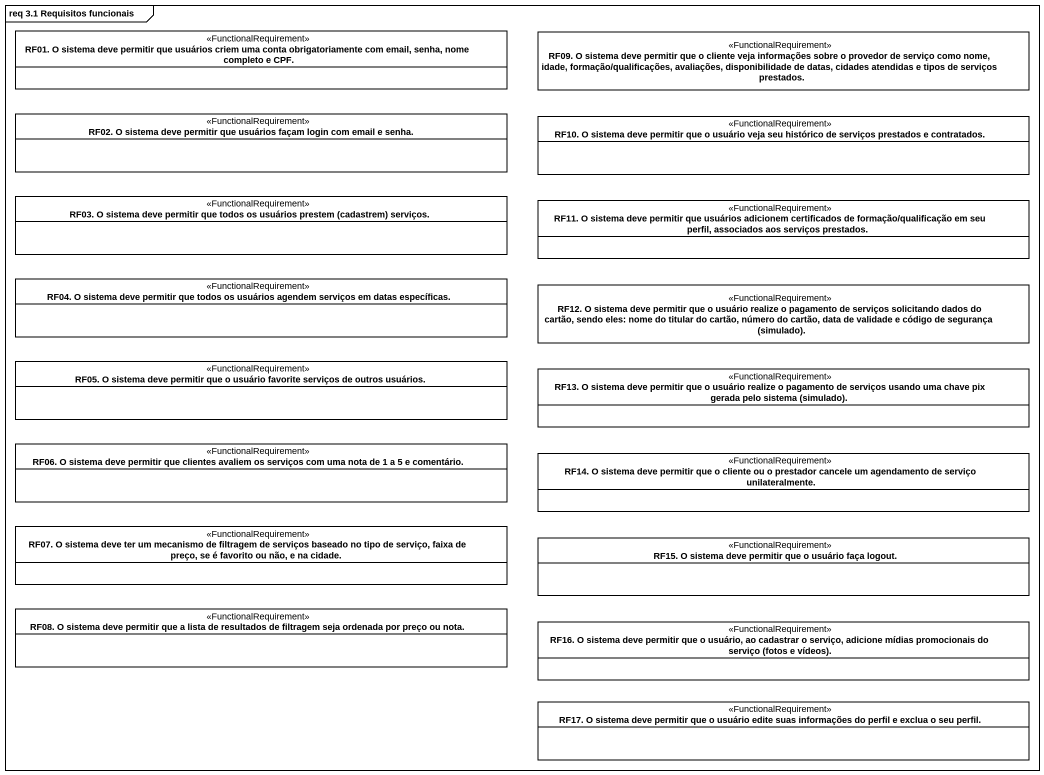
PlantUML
@startuml
mainframe req 3.1 Requisitos funcionais
hide circle
hide empty members
class "RF01. O sistema deve permitir que usuários criem uma conta obrigatoriamente com email, senha, nome completo e CPF." as RF01_O_sistema_deve <<FunctionalRequirement>>
class "RF09. O sistema deve permitir que o cliente veja informações sobre o provedor de serviço como nome, idade, formação/qualificações, avaliações, disponibilidade de datas, cidades atendidas e tipos de serviços prestados." as RF09_O_sistema_deve <<FunctionalRequirement>>
class "RF02. O sistema deve permitir que usuários façam login com email e senha." as RF02_O_sistema_deve <<FunctionalRequirement>>
class "RF10. O sistema deve permitir que o usuário veja seu histórico de serviços prestados e contratados." as RF10_O_sistema_deve <<FunctionalRequirement>>
class "RF03. O sistema deve permitir que todos os usuários prestem (cadastrem) serviços." as RF03_O_sistema_deve <<FunctionalRequirement>>
class "RF11. O sistema deve permitir que usuários adicionem certificados de formação/qualificação em seu perfil, associados aos serviços prestados." as RF11_O_sistema_deve <<FunctionalRequirement>>
class "RF04. O sistema deve permitir que todos os usuários agendem serviços em datas específicas." as RF04_O_sistema_deve <<FunctionalRequirement>>
class "RF12. O sistema deve permitir que o usuário realize o pagamento de serviços solicitando dados do cartão, sendo eles: nome do titular do cartão, número do cartão, data de validade e código de segurança (simulado)." as RF12_O_sistema_deve <<FunctionalRequirement>>
class "RF05. O sistema deve permitir que o usuário favorite serviços de outros usuários." as RF05_O_sistema_deve <<FunctionalRequirement>>
class "RF13. O sistema deve permitir que o usuário realize o pagamento de serviços usando uma chave pix gerada pelo sistema (simulado)." as RF13_O_sistema_deve <<FunctionalRequirement>>
class "RF06. O sistema deve permitir que clientes avaliem os serviços com uma nota de 1 a 5 e comentário." as RF06_O_sistema_deve <<FunctionalRequirement>>
class "RF14. O sistema deve permitir que o cliente ou o prestador cancele um agendamento de serviço unilateralmente." as RF14_O_sistema_deve <<FunctionalRequirement>>
class "RF07. O sistema deve ter um mecanismo de filtragem de serviços baseado no tipo de serviço, faixa de preço, se é favorito ou não, e na cidade." as RF07_O_sistema_deve_ter_um <<FunctionalRequirement>>
class "RF15. O sistema deve permitir que o usuário faça logout." as RF15_O_sistema_deve <<FunctionalRequirement>>
class "RF08. O sistema deve permitir que a lista de resultados de filtragem seja ordenada por preço ou nota." as RF08_O_sistema_deve <<FunctionalRequirement>>
class "RF16. O sistema deve permitir que o usuário, ao cadastrar o serviço, adicione mídias promocionais do serviço (fotos e vídeos)." as RF16_O_sistema_deve <<FunctionalRequirement>>
class "RF17. O sistema deve permitir que o usuário edite suas informações do perfil e exclua o seu perfil." as RF17_O_sistema_deve <<FunctionalRequirement>>
@enduml
